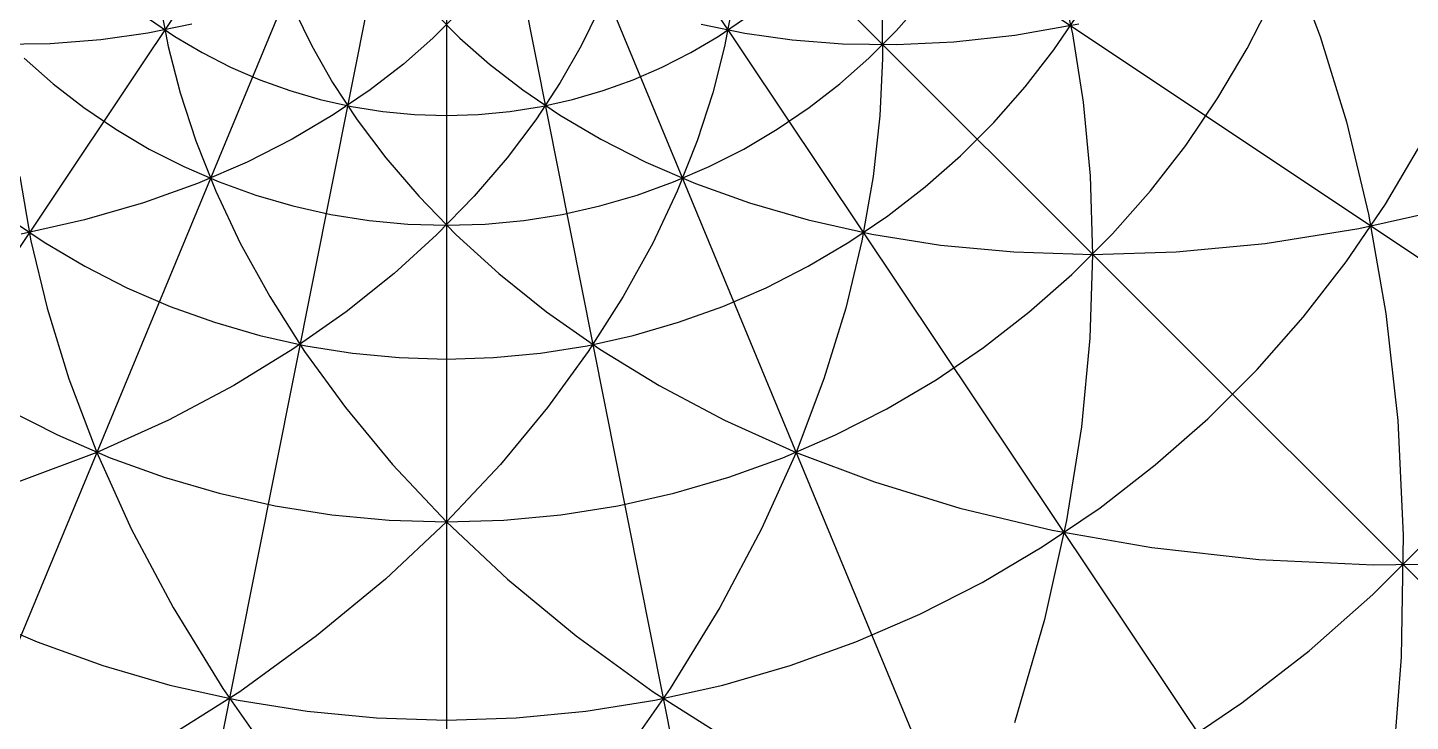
# Model space of a CAD drawing. Header units: metres. Extents: x -40000 to 40000, y -40000 to 40000.
# Drawn here: x -7.12 to 16.38, y -18.92 to -7.12 of the extents above; entities that cross this region are included whole.
import ezdxf

# ---------------------------------------------------------------- set-up
doc = ezdxf.new("R2010")
doc.units = ezdxf.units.M

msp = doc.modelspace()

# ---------------------------------------------------------------- linework, layer by layer
at = {"color": 0}
for p, q in [((14.346, -5.942), (14.849, -7.274)), ((10.395, -6.148), (10.637, -7.229)), ((-4.869, -6.702), (-4.727, -7.448)), ((4.869, -6.702), (4.727, -7.448)), ((7.398, -6.732), (7.412, -7.649)), ((-2.582, -6.834), (-2.288, -7.436)), ((0.216, -6.858), (-0.229, -7.302)), ((-0.216, -6.858), (0.229, -7.302)), ((2.582, -6.834), (2.288, -7.436)), ((-5.072, -7.217), (-5.873, -7.331)), ((-4.328, -7.063), (-5.072, -7.217)), ((4.328, -7.063), (5.072, -7.217)), ((5.072, -7.217), (5.873, -7.331)), ((8.624, -7.366), (9.658, -7.251)), ((9.658, -7.251), (10.749, -7.061)), ((10.637, -7.229), (10.821, -8.393)), ((14.849, -7.274), (15.294, -8.724)), ((-6.732, -7.398), (-7.649, -7.412)), ((-5.873, -7.331), (-6.732, -7.398)), ((-4.727, -7.448), (-4.525, -8.231)), ((-2.288, -7.436), (-1.934, -8.055)), ((-0.229, -7.302), (-0.732, -7.745)), ((0.229, -7.302), (0.732, -7.745)), ((2.288, -7.436), (1.934, -8.055)), ((4.727, -7.448), (4.525, -8.231)), ((5.873, -7.331), (6.732, -7.398)), ((6.732, -7.398), (7.649, -7.412)), ((7.649, -7.412), (8.624, -7.366)), ((-0.732, -7.745), (-1.296, -8.182)), ((0.732, -7.745), (1.296, -8.182)), ((7.412, -7.649), (7.366, -8.624)), ((-1.934, -8.055), (-1.517, -8.69)), ((-1.296, -8.182), (-1.924, -8.609)), ((1.296, -8.182), (1.924, -8.609)), ((1.934, -8.055), (1.517, -8.69)), ((-4.525, -8.231), (-4.259, -9.05)), ((4.525, -8.231), (4.259, -9.05)), ((10.821, -8.393), (10.938, -9.644)), ((-1.924, -8.609), (-2.621, -9.02)), ((-1.517, -8.69), (-1.031, -9.337)), ((1.517, -8.69), (1.031, -9.337)), ((1.924, -8.609), (2.621, -9.02)), ((7.366, -8.624), (7.251, -9.658)), ((15.294, -8.724), (15.671, -10.294)), ((-4.259, -9.05), (-3.921, -9.903)), ((-2.621, -9.02), (-3.388, -9.411)), ((2.621, -9.02), (3.388, -9.411)), ((4.259, -9.05), (3.921, -9.903)), ((-1.031, -9.337), (-0.471, -9.991)), ((1.031, -9.337), (0.471, -9.991)), ((-3.388, -9.411), (-4.23, -9.775)), ((3.388, -9.411), (4.23, -9.775)), ((-7.251, -9.658), (-7.061, -10.749)), ((-4.23, -9.775), (-5.149, -10.106)), ((4.23, -9.775), (5.149, -10.106)), ((7.251, -9.658), (7.061, -10.749)), ((10.938, -9.644), (10.98, -10.98)), ((-3.921, -9.903), (-3.505, -10.787)), ((-0.471, -9.991), (0.167, -10.65)), ((0.471, -9.991), (-0.167, -10.65)), ((3.921, -9.903), (3.505, -10.787)), ((-5.149, -10.106), (-6.148, -10.395)), ((5.149, -10.106), (6.148, -10.395)), ((15.507, -10.539), (17.185, -10.163)), ((15.671, -10.294), (15.966, -11.987)), ((-6.148, -10.395), (-7.229, -10.637)), ((6.148, -10.395), (7.229, -10.637)), ((13.912, -10.792), (15.507, -10.539)), ((-7.061, -10.749), (-6.785, -11.895)), ((-3.505, -10.787), (-3.003, -11.698)), ((-0.167, -10.65), (-0.89, -11.307)), ((0.167, -10.65), (0.89, -11.307)), ((3.505, -10.787), (3.003, -11.698)), ((7.061, -10.749), (6.785, -11.895)), ((7.229, -10.637), (8.393, -10.821)), ((12.403, -10.935), (13.912, -10.792)), ((8.393, -10.821), (9.644, -10.938)), ((9.644, -10.938), (10.98, -10.98)), ((10.98, -10.98), (10.935, -12.403)), ((10.98, -10.98), (12.403, -10.935)), ((-0.89, -11.307), (-1.702, -11.957)), ((0.89, -11.307), (1.702, -11.957)), ((-3.003, -11.698), (-2.41, -12.633)), ((3.003, -11.698), (2.41, -12.633)), ((-6.785, -11.895), (-6.415, -13.095)), ((-1.702, -11.957), (-2.608, -12.593)), ((1.702, -11.957), (2.608, -12.593)), ((6.785, -11.895), (6.415, -13.095)), ((15.966, -11.987), (16.166, -13.807)), ((10.935, -12.403), (10.792, -13.912)), ((-2.608, -12.593), (-3.614, -13.209)), ((-2.41, -12.633), (-1.716, -13.586)), ((2.41, -12.633), (1.716, -13.586)), ((2.608, -12.593), (3.614, -13.209)), ((-6.415, -13.095), (-5.942, -14.346)), ((6.415, -13.095), (5.942, -14.346)), ((-3.614, -13.209), (-4.724, -13.796)), ((3.614, -13.209), (4.724, -13.796)), ((-1.716, -13.586), (-0.916, -14.554)), ((1.716, -13.586), (0.916, -14.554)), ((-4.724, -13.796), (-5.942, -14.346)), ((4.724, -13.796), (5.942, -14.346)), ((16.166, -13.807), (16.257, -15.754)), ((10.792, -13.912), (10.539, -15.507)), ((-5.942, -14.346), (-7.274, -14.849)), ((-5.942, -14.346), (-5.356, -15.644)), ((-0.916, -14.554), (0, -15.528)), ((0.916, -14.554), (0, -15.528)), ((5.942, -14.346), (5.356, -15.644)), ((5.942, -14.346), (7.274, -14.849)), ((7.274, -14.849), (8.724, -15.294)), ((8.724, -15.294), (10.294, -15.671)), ((10.539, -15.507), (10.163, -17.185)), ((-5.356, -15.644), (-4.646, -16.983)), ((0, -15.528), (-1.038, -16.503)), ((0, -15.528), (1.038, -16.503)), ((5.356, -15.644), (4.646, -16.983)), ((10.294, -15.671), (11.987, -15.966)), ((11.987, -15.966), (13.807, -16.166)), ((16.257, -15.754), (16.224, -17.83)), ((13.807, -16.166), (15.754, -16.257)), ((15.754, -16.257), (17.83, -16.224)), ((-1.038, -16.503), (-2.207, -17.468)), ((1.038, -16.503), (2.207, -17.468)), ((-4.646, -16.983), (-3.802, -18.36)), ((4.646, -16.983), (3.802, -18.36)), ((10.163, -17.185), (9.652, -18.942)), ((-2.207, -17.468), (-3.513, -18.417)), ((2.207, -17.468), (3.513, -18.417)), ((16.224, -17.83), (16.05, -20.033)), ((-3.513, -18.417), (-4.965, -19.338)), ((-3.802, -18.36), (-2.813, -19.766)), ((3.802, -18.36), (2.813, -19.766)), ((3.513, -18.417), (4.965, -19.338))]:
    msp.add_line(p, q, dxfattribs=at)
at = {"layer": '1', "color": 1}
for p, q in [((-0.077, -0.116), (-22222.8, -33258.8)), ((-0.053, -0.129), (-15307.3, -36955.2)), ((-0.027, -0.137), (-7803.62, -39231.4)), ((0, -0.139), (0, -40000)), ((0.027, -0.137), (7803.62, -39231.4)), ((0.053, -0.129), (15307.3, -36955.2)), ((0.077, -0.116), (22222.8, -33258.8)), ((0.099, -0.099), (28284.3, -28284.3)), ((0.116, -0.077), (33258.8, -22222.8)), ((7.643, -7.178), (8.079, -6.683)), ((13.607, -7.481), (14.05, -6.612)), ((-5.064, -6.97), (-4.617, -7.275)), ((4.617, -7.275), (5.064, -6.97)), ((10.323, -7.5), (10.774, -6.837)), ((-4.617, -7.275), (-4.151, -7.55)), ((4.151, -7.55), (4.617, -7.275)), ((7.178, -7.643), (7.643, -7.178)), ((9.832, -8.133), (10.323, -7.5)), ((13.111, -8.32), (13.607, -7.481)), ((-7.178, -7.643), (-6.683, -8.079)), ((-4.151, -7.55), (-3.668, -7.796)), ((3.668, -7.796), (4.151, -7.55)), ((6.683, -8.079), (7.178, -7.643)), ((-3.668, -7.796), (-3.172, -8.011)), ((3.172, -8.011), (3.668, -7.796)), ((-6.683, -8.079), (-6.163, -8.483)), ((-3.172, -8.011), (-2.662, -8.194)), ((-2.662, -8.194), (-2.143, -8.345)), ((2.143, -8.345), (2.662, -8.194)), ((2.662, -8.194), (3.172, -8.011)), ((6.163, -8.483), (6.683, -8.079)), ((9.302, -8.735), (9.832, -8.133)), ((-2.143, -8.345), (-1.614, -8.463)), ((1.614, -8.463), (2.143, -8.345)), ((12.562, -9.127), (13.111, -8.32)), ((-6.163, -8.483), (-5.618, -8.853)), ((-1.614, -8.463), (-1.08, -8.548)), ((-1.08, -8.548), (-0.541, -8.599)), ((-0.541, -8.599), (0, -8.616)), ((0, -8.616), (0.541, -8.599)), ((0.541, -8.599), (1.08, -8.548)), ((1.08, -8.548), (1.614, -8.463)), ((5.618, -8.853), (6.163, -8.483)), ((-5.618, -8.853), (-5.051, -9.188)), ((5.051, -9.188), (5.618, -8.853)), ((8.735, -9.302), (9.302, -8.735)), ((11.965, -9.898), (12.562, -9.127)), ((15.955, -10.126), (16.56, -9.104)), ((-5.051, -9.188), (-4.464, -9.487)), ((4.464, -9.487), (5.051, -9.188)), ((8.133, -9.832), (8.735, -9.302)), ((-4.464, -9.487), (-3.86, -9.749)), ((3.86, -9.749), (4.464, -9.487)), ((-3.86, -9.749), (-3.24, -9.972)), ((3.24, -9.972), (3.86, -9.749)), ((7.5, -10.323), (8.133, -9.832)), ((-3.24, -9.972), (-2.608, -10.156)), ((2.608, -10.156), (3.24, -9.972)), ((11.319, -10.63), (11.965, -9.898)), ((-7.5, -10.323), (-6.837, -10.774)), ((-2.608, -10.156), (-1.965, -10.299)), ((-1.965, -10.299), (-1.314, -10.402)), ((1.314, -10.402), (1.965, -10.299)), ((1.965, -10.299), (2.608, -10.156)), ((6.837, -10.774), (7.5, -10.323)), ((15.288, -11.107), (15.955, -10.126)), ((-1.314, -10.402), (-0.658, -10.464)), ((-0.658, -10.464), (0, -10.485)), ((0, -10.485), (0.658, -10.464)), ((0.658, -10.464), (1.314, -10.402)), ((-6.837, -10.774), (-6.147, -11.181)), ((6.147, -11.181), (6.837, -10.774)), ((10.63, -11.319), (11.319, -10.63)), ((-6.147, -11.181), (-5.433, -11.546)), ((5.433, -11.546), (6.147, -11.181)), ((14.56, -12.045), (15.288, -11.107)), ((9.898, -11.965), (10.63, -11.319)), ((-5.433, -11.546), (-4.697, -11.864)), ((4.697, -11.864), (5.433, -11.546)), ((-4.697, -11.864), (-3.943, -12.135)), ((3.943, -12.135), (4.697, -11.864)), ((9.127, -12.562), (9.898, -11.965)), ((-3.943, -12.135), (-3.173, -12.359)), ((3.173, -12.359), (3.943, -12.135)), ((13.775, -12.936), (14.56, -12.045)), ((-3.173, -12.359), (-2.391, -12.534)), ((2.391, -12.534), (3.173, -12.359)), ((-2.391, -12.534), (-1.599, -12.659)), ((-1.599, -12.659), (-0.801, -12.735)), ((0.801, -12.735), (1.599, -12.659)), ((1.599, -12.659), (2.391, -12.534)), ((8.32, -13.111), (9.127, -12.562)), ((-0.801, -12.735), (0, -12.76)), ((0, -12.76), (0.801, -12.735)), ((7.481, -13.607), (8.32, -13.111)), ((12.936, -13.775), (13.775, -12.936)), ((-7.481, -13.607), (-6.612, -14.05)), ((6.612, -14.05), (7.481, -13.607)), ((12.045, -14.56), (12.936, -13.775)), ((-6.612, -14.05), (-5.716, -14.438)), ((5.716, -14.438), (6.612, -14.05)), ((-5.716, -14.438), (-4.798, -14.768)), ((4.798, -14.768), (5.716, -14.438)), ((11.107, -15.288), (12.045, -14.56)), ((-4.798, -14.768), (-3.862, -15.04)), ((3.862, -15.04), (4.798, -14.768)), ((-3.862, -15.04), (-2.91, -15.253)), ((-2.91, -15.253), (-1.946, -15.406)), ((1.946, -15.406), (2.91, -15.253)), ((2.91, -15.253), (3.862, -15.04)), ((-1.946, -15.406), (-0.975, -15.498)), ((-0.975, -15.498), (0, -15.528)), ((0, -15.528), (0.975, -15.498)), ((0.975, -15.498), (1.946, -15.406)), ((10.126, -15.955), (11.107, -15.288)), ((15.742, -16.764), (16.764, -15.742)), ((9.104, -16.56), (10.126, -15.955)), ((8.046, -17.099), (9.104, -16.56)), ((14.659, -17.719), (15.742, -16.764)), ((-8.046, -17.099), (-6.956, -17.57)), ((6.956, -17.57), (8.046, -17.099)), ((-6.956, -17.57), (-5.839, -17.972)), ((5.839, -17.972), (6.956, -17.57)), ((13.517, -18.605), (14.659, -17.719)), ((-5.839, -17.972), (-4.699, -18.303)), ((4.699, -18.303), (5.839, -17.972)), ((-4.699, -18.303), (-3.541, -18.562)), ((3.541, -18.562), (4.699, -18.303)), ((-3.541, -18.562), (-2.368, -18.748)), ((-2.368, -18.748), (-1.187, -18.86)), ((1.187, -18.86), (2.368, -18.748)), ((2.368, -18.748), (3.541, -18.562)), ((12.322, -19.417), (13.517, -18.605)), ((-1.187, -18.86), (0, -18.897)), ((0, -18.897), (1.187, -18.86))]:
    msp.add_line(p, q, dxfattribs=at)

doc.saveas('drawing.dxf')
